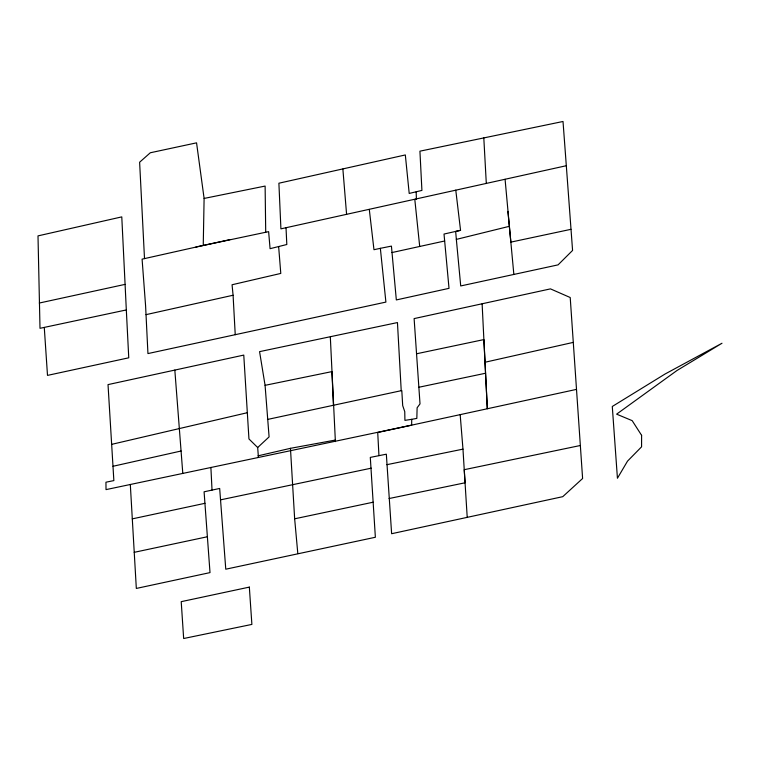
<?xml version="1.0" encoding="UTF-8"?>
<svg xmlns="http://www.w3.org/2000/svg" width="760" height="760" viewBox="0 0 760 760"><rect width="100%" height="100%" fill="white"/><g stroke="black" fill="none" stroke-linecap="round" stroke-linejoin="round"><path stroke-width="1.14" d="M130.311 484.471L136.325 588.439L210.007 572.612L204.089 491.806L219.678 488.452L225.767 569.202L375.364 537.263L370.3 457.397L386.337 454.185L391.628 533.719L562.761 496.669L582.606 478.496L570.218 297.521L550.468 288.876L414.115 318.601L420.014 403.883L417.116 407.787L416.831 418.399L411.73 419.32L411.644 425.144L106.02 489.62L105.953 482.21L113.857 480.595L108.024 384.608L243.77 355.091L248.947 438.938L257.678 447.526L258.419 457.283M144.505 258.599L203.243 245.451L204.107 198.436L196.555 142.842L150.299 152.769L139.621 162.232L144.505 258.599L142.091 259.151L145.588 305.786L147.943 353.58L385.899 302.091L380.351 248.33L391.428 246.107L396.33 299.934L449.017 288.344L444.02 234.052L460.55 230.318L455.781 190.171L566.314 165.718L563.017 121.486L419.928 151.173L421.914 190.418L409.203 193.439L405.327 154.945L278.892 183.217L280.915 228.855L455.781 190.171M257.678 447.526L269.087 436.905L265.078 385.329L259.569 351.642L397.452 322.563L401.223 390.688M286.017 227.677L286.815 244.511L270.076 248.681L268.631 231.638L195.871 247.028M566.314 165.718L572.575 250.439L558.068 264.87L460.721 285.95L456.342 239.4L509.381 226.309L505.077 179.293M247.475 412.67L111.653 444.362M258.001 455.858L290.453 448.324L335.302 440.078L335.388 441.608L330.324 336.993M460.55 230.318L455.677 231.439L456.342 239.4M378.945 455.62L377.72 432.497L487.322 408.756L484.994 362.254L573.221 342.399M278.644 246.544L280.782 273.429L232.066 284.753L233.082 295.241L146.024 314.649M112.993 466.279L181.079 451.012M391.951 252.558L444.647 240.996M203.243 245.451L229.909 239.637M39.292 303.041L125.086 284.373L121.78 216.885L38 235.885L40.005 328.31L126.321 309.938L125.086 284.373M380.351 248.33L373.967 249.708L369.293 209.427M267.434 419.472L401.802 390.564L402.695 405.593L404.757 411.654L404.918 420.365L411.73 419.32M576.146 389.462L487.322 408.756L483.92 339.577L416.736 353.733M570.931 229.33L510.862 242.126L507.917 211.441M132.24 518.88L204.962 503.31M134.207 552.33L207.404 536.75M371.26 468.169L220.466 499.871M297.815 553.593L294.652 518.804L373.169 502.208M418.845 387.258L485.516 373.255M580.013 445.569L464.236 469.69L467.2 517.142M460.17 414.589L462.973 449.141L386.935 464.673M265.078 385.329L331.94 371.611L333.44 405.422M204.107 198.436L265.116 186.067L265.715 232.332M389.053 498.541L465.044 482.79L462.973 449.141M419.7 246.449L414.808 199.471L416.423 199.139L416.157 191.9M509.381 226.309L513.855 274.464M342.874 168.995L346.588 214.405M174.828 370.072L182.789 473.28M294.652 518.804L290.453 448.324M44.279 327.465L47.5 375.392L128.754 357.808L126.321 309.938M483.806 137.902L486.305 183.521M233.082 295.241L235.239 334.704M482.125 303.838L484.994 362.254M210.891 467.409L212.03 490.105M641.601 435.337L641.573 446.823L627.522 461.13L617.433 478.24L612.284 406.476L665.067 374.015L722 343.244L677.008 370.49L616.616 414.152L632.178 420.651L641.601 435.337M249.337 587.109L181.213 601.663L183.663 638.514L251.883 624.416L249.337 587.109"/></g></svg>
